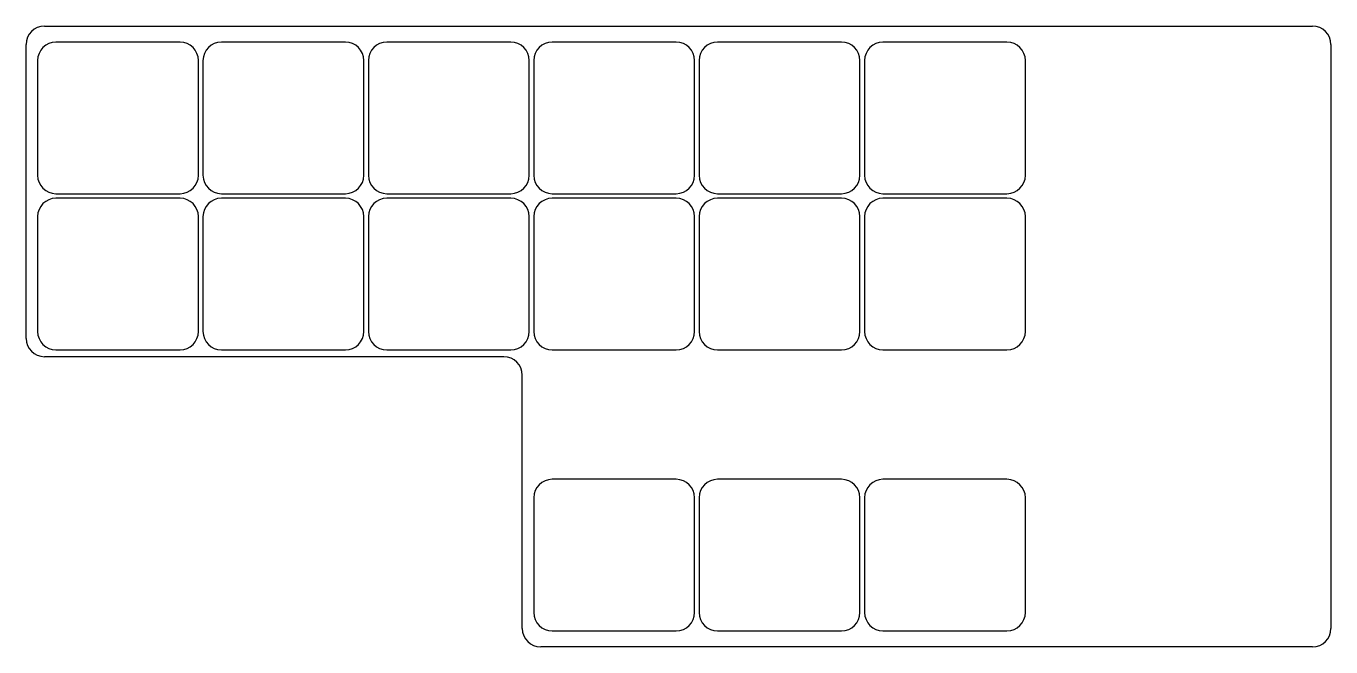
# Model space of a CAD drawing. Header units: millimetres. Extents: x 90 to 232, y -110 to -42.
import ezdxf

# ---------------------------------------------------------------- set-up
doc = ezdxf.new("R2010")
doc.units = ezdxf.units.MM

msp = doc.modelspace()

# ---------------------------------------------------------------- linework, layer by layer
for p, q in [((92, -42.4), (230, -42.4)), ((90, -76.4), (90, -44.4)), ((106.75, -44.15), (93.25, -44.15)), ((124.75, -44.15), (111.25, -44.15)), ((142.75, -44.15), (129.25, -44.15)), ((160.75, -44.15), (147.25, -44.15)), ((178.75, -44.15), (165.25, -44.15)), ((196.75, -44.15), (183.25, -44.15)), ((232, -44.4), (232, -108)), ((91.25, -46.15), (91.25, -58.65)), ((108.75, -58.65), (108.75, -46.15)), ((109.25, -46.15), (109.25, -58.65)), ((126.75, -58.65), (126.75, -46.15)), ((127.25, -46.15), (127.25, -58.65)), ((144.75, -58.65), (144.75, -46.15)), ((145.25, -46.15), (145.25, -58.65)), ((162.75, -58.65), (162.75, -46.15)), ((163.25, -46.15), (163.25, -58.65)), ((180.75, -58.65), (180.75, -46.15)), ((181.25, -46.15), (181.25, -58.65)), ((198.75, -58.65), (198.75, -46.15)), ((93.25, -60.65), (106.75, -60.65)), ((111.25, -60.65), (124.75, -60.65)), ((129.25, -60.65), (142.75, -60.65)), ((147.25, -60.65), (160.75, -60.65)), ((165.25, -60.65), (178.75, -60.65)), ((183.25, -60.65), (196.75, -60.65)), ((106.75, -61.15), (93.25, -61.15)), ((124.75, -61.15), (111.25, -61.15)), ((142.75, -61.15), (129.25, -61.15)), ((160.75, -61.15), (147.25, -61.15)), ((178.75, -61.15), (165.25, -61.15)), ((196.75, -61.15), (183.25, -61.15)), ((91.25, -63.15), (91.25, -75.65)), ((108.75, -75.65), (108.75, -63.15)), ((109.25, -63.15), (109.25, -75.65)), ((126.75, -75.65), (126.75, -63.15)), ((127.25, -63.15), (127.25, -75.65)), ((144.75, -75.65), (144.75, -63.15)), ((145.25, -63.15), (145.25, -75.65)), ((162.75, -75.65), (162.75, -63.15)), ((163.25, -63.15), (163.25, -75.65)), ((180.75, -75.65), (180.75, -63.15)), ((181.25, -63.15), (181.25, -75.65)), ((198.75, -75.65), (198.75, -63.15)), ((93.25, -77.65), (106.75, -77.65)), ((111.25, -77.65), (124.75, -77.65)), ((129.25, -77.65), (142.75, -77.65)), ((147.25, -77.65), (160.75, -77.65)), ((165.25, -77.65), (178.75, -77.65)), ((183.25, -77.65), (196.75, -77.65)), ((142, -78.4), (92, -78.4)), ((144, -108), (144, -80.4)), ((160.75, -91.75), (147.25, -91.75)), ((178.75, -91.75), (165.25, -91.75)), ((196.75, -91.75), (183.25, -91.75)), ((145.25, -93.75), (145.25, -106.25)), ((162.75, -106.25), (162.75, -93.75)), ((163.25, -93.75), (163.25, -106.25)), ((180.75, -106.25), (180.75, -93.75)), ((181.25, -93.75), (181.25, -106.25)), ((198.75, -106.25), (198.75, -93.75)), ((147.25, -108.25), (160.75, -108.25)), ((165.25, -108.25), (178.75, -108.25)), ((183.25, -108.25), (196.75, -108.25)), ((230, -110), (146, -110))]:
    msp.add_line(p, q)
for centre, start, end in [((92, -44.4), 90, 180), ((230, -44.4), 0, 90), ((93.25, -46.15), 90, 180), ((106.75, -46.15), 0, 90), ((111.25, -46.15), 90, 180), ((124.75, -46.15), 0, 90), ((129.25, -46.15), 90, 180), ((142.75, -46.15), 0, 90), ((147.25, -46.15), 90, 180), ((160.75, -46.15), 0, 90), ((165.25, -46.15), 90, 180), ((178.75, -46.15), 0, 90), ((183.25, -46.15), 90, 180), ((196.75, -46.15), 0, 90), ((93.25, -58.65), 180, 270), ((106.75, -58.65), 270, 0), ((111.25, -58.65), 180, 270), ((124.75, -58.65), 270, 0), ((129.25, -58.65), 180, 270), ((142.75, -58.65), 270, 0), ((147.25, -58.65), 180, 270), ((160.75, -58.65), 270, 0), ((165.25, -58.65), 180, 270), ((178.75, -58.65), 270, 0), ((183.25, -58.65), 180, 270), ((196.75, -58.65), 270, 0), ((93.25, -63.15), 90, 180), ((106.75, -63.15), 0, 90), ((111.25, -63.15), 90, 180), ((124.75, -63.15), 0, 90), ((129.25, -63.15), 90, 180), ((142.75, -63.15), 0, 90), ((147.25, -63.15), 90, 180), ((160.75, -63.15), 0, 90), ((165.25, -63.15), 90, 180), ((178.75, -63.15), 0, 90), ((183.25, -63.15), 90, 180), ((196.75, -63.15), 0, 90), ((92, -76.4), 180, 270), ((93.25, -75.65), 180, 270), ((106.75, -75.65), 270, 0), ((111.25, -75.65), 180, 270), ((124.75, -75.65), 270, 0), ((129.25, -75.65), 180, 270), ((142.75, -75.65), 270, 0), ((147.25, -75.65), 180, 270), ((160.75, -75.65), 270, 0), ((165.25, -75.65), 180, 270), ((178.75, -75.65), 270, 0), ((183.25, -75.65), 180, 270), ((196.75, -75.65), 270, 0), ((142, -80.4), 0, 90), ((147.25, -93.75), 90, 180), ((160.75, -93.75), 0, 90), ((165.25, -93.75), 90, 180), ((178.75, -93.75), 0, 90), ((183.25, -93.75), 90, 180), ((196.75, -93.75), 0, 90), ((147.25, -106.25), 180, 270), ((160.75, -106.25), 270, 0), ((165.25, -106.25), 180, 270), ((178.75, -106.25), 270, 0), ((183.25, -106.25), 180, 270), ((196.75, -106.25), 270, 0), ((146, -108), 180, 270), ((230, -108), 270, 0)]:
    msp.add_arc(centre, 2, start, end)

doc.saveas('drawing.dxf')
